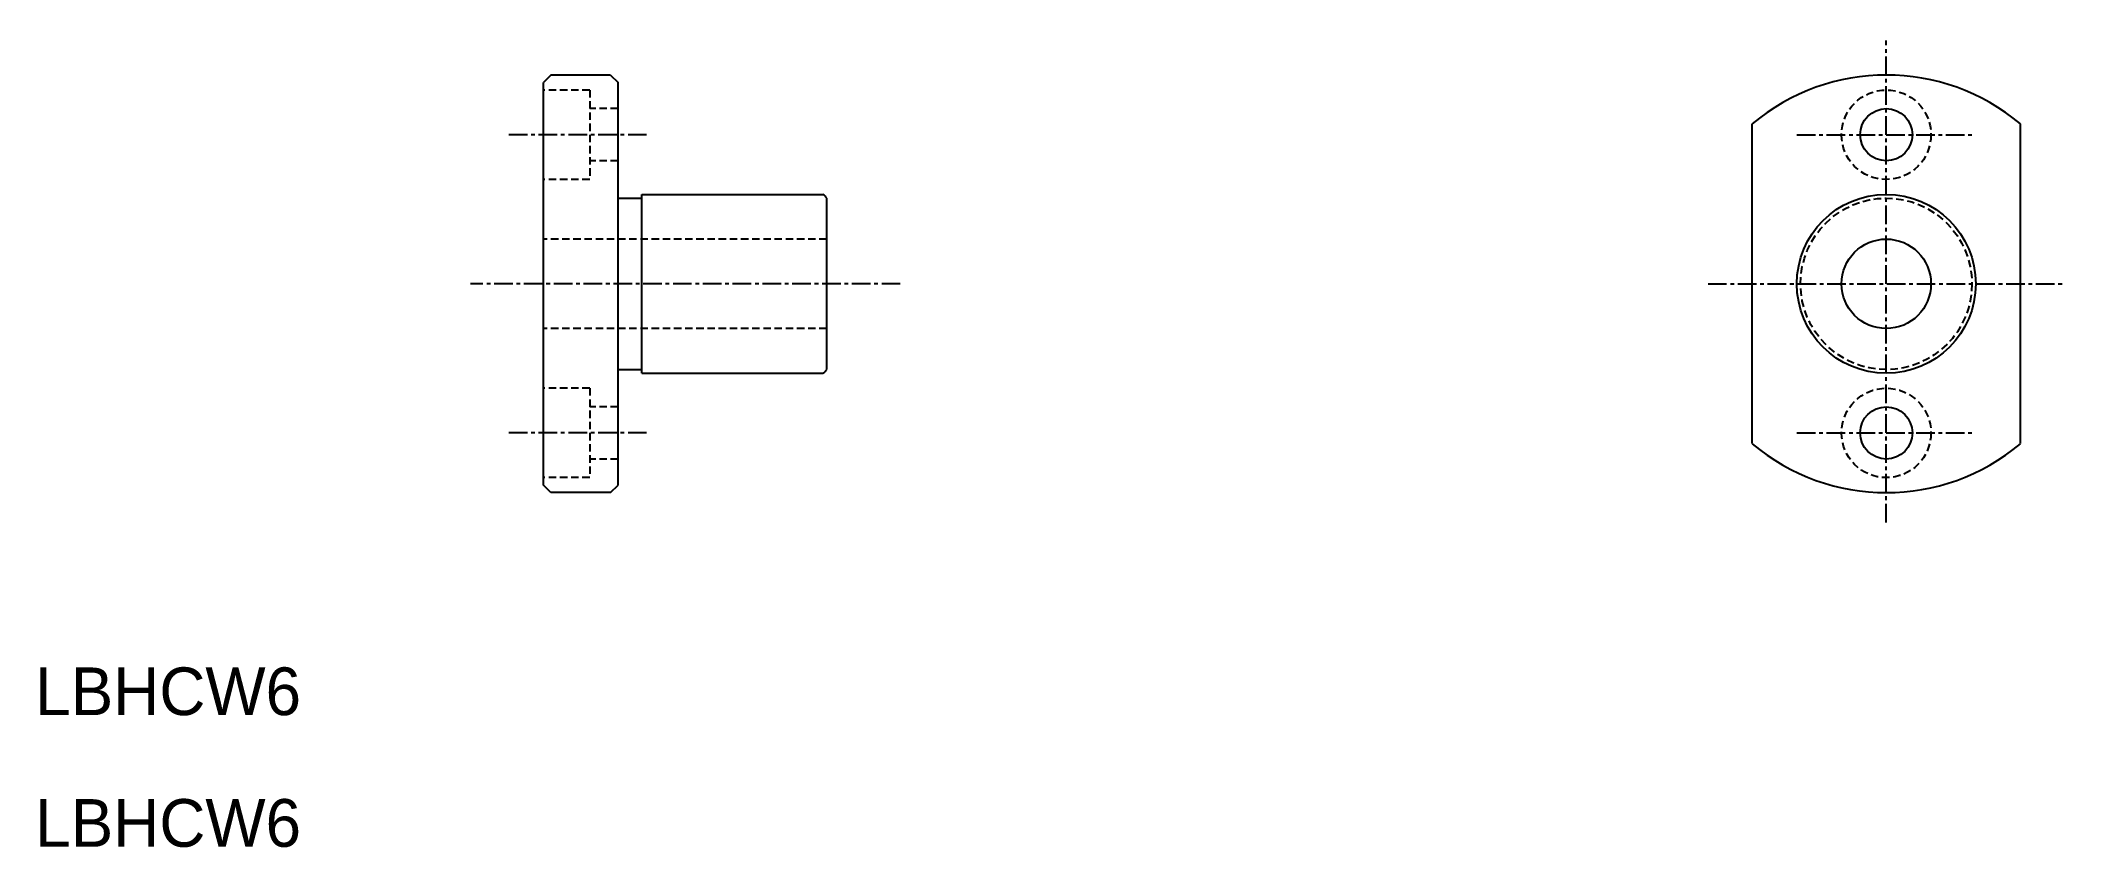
# Model space of a CAD drawing. Extents: x 287 to 423, y 153 to 207.
import ezdxf

# ---------------------------------------------------------------- set-up
doc = ezdxf.new("R2010")
doc.units = 0
doc.linetypes.add('CENTER', pattern=[2, 1.25, -0.25, 0.25, -0.25])
doc.linetypes.add('DASHED', pattern=[0.75, 0.5, -0.25])
doc.layers.get('0').update_dxf_attribs({"linetype": 'CONTINUOUS'})
doc.layers.add('CENTER', color=1, linetype='CENTER')

msp = doc.modelspace()

# ---------------------------------------------------------------- linework, layer by layer
at = {"color": 7, "linetype": 'CONTINUOUS'}
for p, q in [((321.33, 204.31), (320.83, 203.81)), ((320.83, 176.81), (320.83, 203.81)), ((325.33, 204.31), (321.33, 204.31)), ((325.33, 204.31), (325.83, 203.81)), ((325.83, 176.81), (325.83, 203.81)), ((401.92, 179.59), (401.92, 201.04)), ((419.92, 179.59), (419.92, 201.04)), ((325.83, 196.06), (327.43, 196.06)), ((327.43, 196.31), (339.58, 196.31)), ((327.43, 184.31), (327.43, 196.31)), ((339.83, 184.57), (339.83, 196.06)), ((325.83, 184.56), (327.43, 184.56)), ((327.43, 184.31), (339.58, 184.31)), ((328.71, 184.31), (328.71, 184.31)), ((331.58, 184.31), (331.58, 184.31)), ((321.33, 176.31), (320.83, 176.81)), ((325.33, 176.31), (325.83, 176.81)), ((325.33, 176.31), (321.33, 176.31))]:
    msp.add_line(p, q, dxfattribs=at)
at = {"color": 3, "linetype": 'DASHED'}
for p, q in [((323.93, 203.31), (320.83, 203.31)), ((323.93, 203.31), (323.93, 197.31)), ((325.83, 202.06), (323.93, 202.06)), ((325.83, 198.56), (323.93, 198.56)), ((323.93, 197.31), (320.83, 197.31)), ((339.83, 193.31), (320.83, 193.31)), ((339.83, 187.31), (320.83, 187.31)), ((323.93, 183.31), (320.83, 183.31)), ((323.93, 183.31), (323.93, 177.31)), ((325.83, 182.06), (323.93, 182.06)), ((325.83, 178.56), (323.93, 178.56)), ((323.93, 177.31), (320.83, 177.31))]:
    msp.add_line(p, q, dxfattribs=at)
for centre, radius in [((410.92, 200.31), 3), ((410.92, 190.31), 5.75), ((410.92, 180.31), 3)]:
    msp.add_circle(centre, radius, dxfattribs=at)
at = {"color": 7, "linetype": 'CONTINUOUS'}
for centre, radius in [((410.92, 200.31), 1.75), ((410.92, 190.31), 6), ((410.92, 190.31), 3), ((410.92, 180.31), 1.75)]:
    msp.add_circle(centre, radius, dxfattribs=at)
for centre, radius, start, end in [((410.92, 190.31), 14, 49.9948, 130.0052), ((339.08, 195.56), 0.9, 33.5573, 56.4427), ((339.08, 185.06), 0.9, 303.5573, 326.4427), ((410.92, 190.31), 14, 229.9948, 310.0052)]:
    msp.add_arc(centre, radius, start, end, dxfattribs=at)
at = {"layer": 'CENTER', "color": 1, "linetype": 'CENTER'}
for p, q in [((410.92, 174.31), (410.92, 206.63)), ((327.75, 200.31), (318.49, 200.31)), ((404.92, 200.31), (416.92, 200.31)), ((344.77, 190.31), (315.93, 190.31)), ((398.96, 190.31), (422.88, 190.31)), ((327.75, 180.31), (318.49, 180.31)), ((404.92, 180.31), (416.92, 180.31))]:
    msp.add_line(p, q, dxfattribs=at)

# ---------------------------------------------------------------- texts
at = {"color": 7, "linetype": 'CONTINUOUS'}
for p in [(286.73, 161.38), (286.73, 152.55)]:
    msp.add_text('LBHCW6', height=3.2, dxfattribs=at).set_placement(p)

doc.saveas('drawing.dxf')
